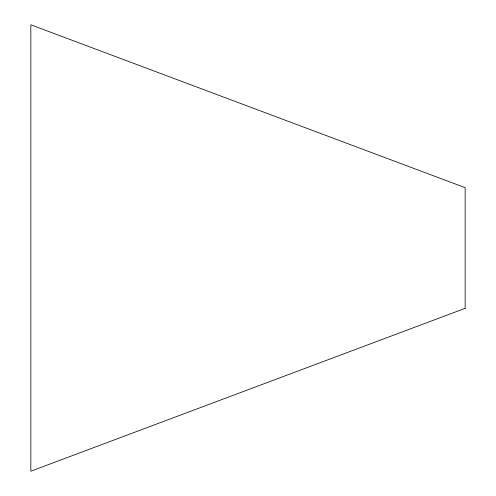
<?xml version="1.0" encoding="UTF-8"?>
<svg xmlns="http://www.w3.org/2000/svg" width="496" height="496" viewBox="0 0 496 496"><rect width="100%" height="100%" fill="white"/><g stroke="black" fill="none" stroke-linecap="round" stroke-linejoin="round"><path stroke-width="0.74" d="M465.167 308.326L30.833 471.2L30.833 24.8L465.167 187.674L465.167 308.326"/></g></svg>
